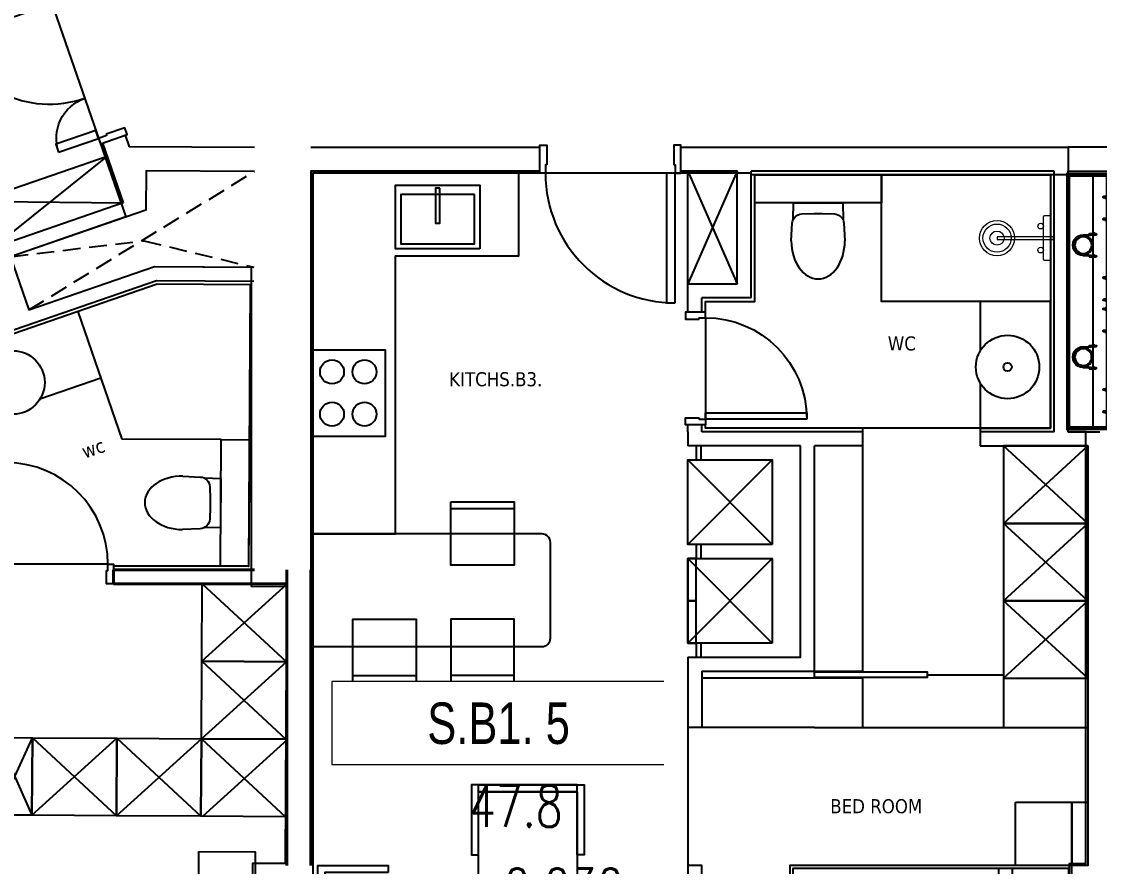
# Model space of a CAD drawing. Header units: millimetres. Extents: x -361699137 to 361252145, y -356478932 to 356523199.
# Drawn here: x 289015 to 296666, y 10564 to 16563 of the extents above; entities that cross this region are included whole.
import ezdxf
from ezdxf.enums import TextEntityAlignment as Align
from ezdxf.xclip import XClip

# ---------------------------------------------------------------- set-up
doc = ezdxf.new("R2010")
doc.units = ezdxf.units.MM
doc.header["$LTSCALE"] = 100
doc.header["$MEASUREMENT"] = 0
doc.header["$XCLIPFRAME"] = 0
doc.set_wipeout_variables(frame=1)
for name, pattern in [('220126_HDN_HBA typical plan$0$HIDDEN', [0.375, 0.25, -0.125]), ('ACAD_ISO03W100', [30, 12, -18]), ('HIDDEN', [0.375, 0.25, -0.125])]:
    doc.linetypes.add(name, pattern=pattern)
for name, color, linetype in [('1-CAPLANH', 4, 'Continuous'), ('1-Chu thich', 4, 'Continuous'), ('1VinaPVC-Text', 9, 'Continuous'), ('A-_FURN----_E-_N', 251, 'Continuous'), ('A-_SANIEQPT_E-_N', 251, 'Continuous'), ('A-ANNO-ROOM', 50, 'Continuous'), ('IDEA - dim', 251, 'Continuous'), ('KT-Khuat', 9, 'HIDDEN'), ('KT-Net manh', 139, 'Continuous'), ('KT-Tuong', 1, 'Continuous'), ('NDT Cap nuoc', 4, 'Continuous')]:
    doc.layers.add(name, color=color, linetype=linetype)
for name, color, linetype, lineweight in [('A-NoiThat', 39, 'Continuous', 13), ('KT-Chuviet', 255, 'Continuous', 15), ('KT-Net cat', 1, 'Continuous', 40), ('KT-Net thay', 7, 'Continuous', 15), ('KT-Net truc', 18, 'Continuous', 15)]:
    doc.layers.add(name, color=color, linetype=linetype, lineweight=lineweight)
doc.layers.add('dien tich thong thuy', color=3, linetype='Continuous', plot=False)
doc.styles.add('220126_HDN_HBA typical plan$0$211210_HDN_HBA_TYPICAL PLAN CORE OPT 1$0$HBA-Text', font='GOTHIC.TTF')
doc.styles.add('font unicode ccu', font='arial.ttf')
doc.styles.add('ROMANS', font='ROMANS.SHX')
doc.styles.add('Tahoma', font='tahoma.ttf')

# ---------------------------------------------------------------- blocks, each defined once
blk = doc.blocks.new('A$C1AAC5519')
at = {"layer": 'A-ANNO-ROOM', "insert": (772.955269176513, 1216.574747113511), "char_height": 600, "attachment_point": 2, "rotation": 50.44882673977027, "style": '220126_HDN_HBA typical plan$0$211210_HDN_HBA_TYPICAL PLAN CORE OPT 1$0$HBA-Text'}
blk.add_mtext_dynamic_manual_height_columns('S.B1.', width=722857412.8743668, gutter_width=9765.624999999996, heights=[0], dxfattribs=at)
blk = doc.blocks.new('A$C418F5BC8')
at = {"layer": 'A-ANNO-ROOM', "insert": (648.1133449638728, 1090.790118377889), "char_height": 600, "attachment_point": 2, "rotation": 50.44882673977027, "style": '220126_HDN_HBA typical plan$0$211210_HDN_HBA_TYPICAL PLAN CORE OPT 1$0$HBA-Text'}
blk.add_mtext_dynamic_manual_height_columns('SL-S', width=722857412.8743668, gutter_width=9765.624999999996, heights=[0], dxfattribs=at)
blk = doc.blocks.new('A$C2A6C5140')
at = {"layer": 'A-ANNO-ROOM', "insert": (731.4497625969816, 1190.0169191678, 0.0003277973379295924), "char_height": 600, "attachment_point": 2, "rotation": 50.44882673977027, "style": '220126_HDN_HBA typical plan$0$211210_HDN_HBA_TYPICAL PLAN CORE OPT 1$0$HBA-Text'}
blk.add_mtext_dynamic_manual_height_columns('2-BR', width=722857412.8743668, gutter_width=9765.624999999996, heights=[0], dxfattribs=at)
blk = doc.blocks.new('A$C5388591E')
at = {"layer": 'A-ANNO-ROOM', "insert": (894.3001998505497, 842.1987865094561, 0.0004622000541105721), "char_height": 600, "attachment_point": 2, "rotation": 1.4064704596368105, "style": '220126_HDN_HBA typical plan$0$211210_HDN_HBA_TYPICAL PLAN CORE OPT 1$0$HBA-Text'}
blk.add_mtext_dynamic_manual_height_columns('3-BR', width=722857412.8743668, gutter_width=9765.624999999996, heights=[0], dxfattribs=at)
blk = doc.blocks.new('A$C21AF0CCA')
at = {"layer": 'A-ANNO-ROOM', "insert": (1197.56892258345, 814.6835720778872), "char_height": 600, "attachment_point": 2, "rotation": 0.10542954816276216, "style": '220126_HDN_HBA typical plan$0$211210_HDN_HBA_TYPICAL PLAN CORE OPT 1$0$HBA-Text'}
blk.add_mtext_dynamic_manual_height_columns('S.B1P.', width=722857412.8743668, gutter_width=9765.624999999996, heights=[0], dxfattribs=at)
blk = doc.blocks.new('220126_HDN_HBA typical plan$0$210902_YS plan 330pm ver13$0$TOTO-WC-CW822J')
at = {"color": 0}
blk.add_lwpolyline([(-177.2072506700642, -119.1915361834399), (-175, 0), (175, 0), (177.2072506700642, -119.1915361836145)], dxfattribs=at)
blk.add_lwpolyline([(-190, -270), (-183.3947591906181, -144.5004246227618, -0.3908696114996718), (-115.4352058441145, -78.20653349565691), (-27.76706723973621, -75.77130742336158, -0.01388621073825284), (27.76706724101678, -75.77130742336158), (115.4352058439981, -78.20653349565691, -0.3908696114996718), (183.3947591905016, -144.5004246227618), (190, -270)], format="xyb", dxfattribs=at)
blk.add_ellipse((0, -270), major_axis=(0, -270), ratio=0.7037037037037037, start_param=4.71238898038469, end_param=7.853981633974483, dxfattribs=at)
blk = doc.blocks.new('dc')
for points in [[(-1100, -40), (-1110, -40), (-1110, -100), (-1150, -100), (-1150, 100), (-1100, 100)], [(-50, -40), (-40, -40), (-40, -100), (0, -100), (0, 100), (-50, 100)], [(-1109.999999999985, -400), (-1109.999999999985, -100), (-1049.999999999985, -100), (-1049.999999999985, -400)], [(-39.99999999998545, -869.9999999999709), (-39.99999999998545, -99.9999999999709), (-99.99999999998545, -99.9999999999709), (-99.99999999998545, -869.9999999999709)]]:
    blk.add_lwpolyline(points, close=True)
for centre, radius, start, end in [((-1110.000000000029, -99.9999999999709), 300.0000000000291, 270, 0), ((-40.0000000000291, -100.0000000000873), 769.9999999999345, 180, 270)]:
    blk.add_arc(centre, radius, start, end)
blk = doc.blocks.new('d800')
blk.add_line((760, 70), (40, 70))
for points in [[(40, 790), (40, 70), (85, 70), (85, 790)], [(50, 25), (40, 25), (40, 70), (0, 70), (0, -70), (50, -70)], [(750, 25), (760, 25), (760, 70), (800, 70), (800, -70), (750, -70)]]:
    blk.add_lwpolyline(points, close=True)
blk.add_arc((40, 70), 720, 0, 90)
blk = doc.blocks.new('*U206')
at = {"layer": 'A-_FURN----_E-_N', "linetype": 'Continuous'}
for points in [[(-899.9999999999709, 600), (-899.9999999999709, 1000), (-1349.999999999971, 1000), (-1349.999999999971, 600)], [(-900.0000000000291, -1000), (-900.0000000000291, 1000), (900.0000000000291, 1000), (900.0000000000291, -1000)], [(1350.000000000029, 600), (1350.000000000029, 1000), (900.0000000000291, 1000), (900.0000000000291, 600)], [(-880.0000000000291, -980), (-880.0000000000291, 980), (880.0000000000291, 980), (880.0000000000291, -980)]]:
    blk.add_lwpolyline(points, close=True, dxfattribs=at)
at = {"layer": 'A-_FURN----_E-_N', "linetype": '220126_HDN_HBA typical plan$0$HIDDEN', "ltscale": 500}
blk.add_lwpolyline([(-900.0000000000291, -1000), (-900.0000000000291, 1000), (900.0000000000291, 1000), (900.0000000000291, -1000)], close=True, dxfattribs=at)
at = {"layer": 'A-_FURN----_E-_N', "linetype": 'Continuous'}
for points in [[(-54.9999999999709, 580), (-54.9999999999709, 880), (-655.605454891891, 880), (-655.605454891891, 480), (-448.1151331290312, 480)], [(645.6054548844986, 580), (645.6054548844986, 880), (45.0000000000291, 880), (45.0000000000291, 580)], [(-880.0000000000291, 248.6659454330802), (-326.2632651105232, 580), (880.0000000000291, 580), (880.0000000000291, 480), (-326.2632651105232, 480), (-326.2632651105232, 580), (-326.2632651105232, 248.6659454330802), (-880.0000000000291, 248.6659454330802)]]:
    blk.add_lwpolyline(points, dxfattribs=at)
blk = doc.blocks.new('22')
at = {"layer": 'IDEA - dim'}
for p, q in [((-2401.789461821594, -393.7146390786784), (-1477.291790943549, -68.5929930316197)), ((-1115.799873565687, -975), (-2809.434445669162, -1570.606973637747)), ((-455.8490729165933, -975.176765321261, -7.594823728274136e-05), (-1115.799873565687, -975.0000000000036)), ((-1677.396497968599, -1172.498841471068), (-1360.010450466172, -2074.999999999947)), ((-1511.518109831697, -1644.181319785781), (-1944.125131994122, -1796.31789250853)), ((-655.8490729166369, -2075.176765321203, -7.594823728274136e-05), (-1360.010450466172, -2074.999999999947)), ((-455.8490729166078, -2973.340898147291, -2.134688137273977e-05), (-1414.066313996169, -2978.831487083884, -2.134688137273977e-05))]:
    blk.add_line(p, q, dxfattribs=at)
blk.add_lwpolyline([(-455.8490729165933, -975.176765321261), (-455.8490729166078, -2973.340898147291)], dxfattribs=at)
blk.add_lwpolyline([(-455.8490729166515, -2075.176765321212), (-455.8563089109157, -2973.913940042168), (-655.8563089109521, -2973.913940042168), (-655.8490729166369, -2075.176765321203)], close=True, dxfattribs=at)
at = {"layer": 'IDEA - dim', "elevation": -2.134688137273977e-05}
for points in [[(-783.7024083725773, -3100.000317796741), (-183.7024083725773, -3100.000317796741), (-183.7024083726064, -3650.000317796759), (-783.7024083726064, -3650.000317796752)], [(-783.7024083726064, -3650.000317796748), (-183.7024083726064, -3650.000317796756), (-183.7024083726064, -4200.000317796776), (-783.7024083726355, -4200.00031779677)], [(-2233.702408372614, -4200.000317796774), (-1983.702408372585, -4200.000317796774), (-1983.702408372585, -4750.000317796788), (-2233.702408372614, -4750.00031779679)], [(-1983.702408372585, -4200.000317796774), (-1383.702408372577, -4200.000317796772), (-1383.702408372577, -4750.000317796788), (-1983.702408372585, -4750.000317796788)], [(-1383.702408372577, -4200.000317796772), (-783.7024083726355, -4200.00031779677), (-783.7024083726064, -4750.000317796788), (-1383.702408372577, -4750.000317796788)], [(-783.7024083726355, -4200.00031779677), (-183.7024083726064, -4200.000317796776), (-183.7024083726355, -4750.000317796788), (-783.7024083726064, -4750.000317796788)]]:
    blk.add_lwpolyline(points, close=True, dxfattribs=at)
at = {"layer": 'IDEA - dim'}
blk.add_circle((-2135.594519502934, -1678.146518449499), 225, dxfattribs=at)
at = {"layer": 'KT-Khuat', "ltscale": 5}
for p, q in [((-2025.459705886184, -1162.399174370996), (-430.8490729166224, -170.1767653212555, -7.594823728274136e-05)), ((-2158.16241661158, -785.0531917951466), (-1212.729852943055, -666.1995871854997)), ((-1212.729852943055, -666.1995871854997), (-430.8490729165933, -850.1767653212555, -7.594823728274136e-05))]:
    blk.add_line(p, q, dxfattribs=at)
at = {"layer": 'KT-Net cat'}
for p, q in [((-413.7331890610949, -2998.099984359113, -2.134688137273977e-05), (-1413.923066239608, -3003.831076682087, -2.134688137273977e-05)), ((-413.7331890610949, -2998.099984359113, -2.134688137273977e-05), (-1413.923066239622, -3003.831076682114, -2.134688137273977e-05)), ((-1413.923066239615, -3003.831076682069, -2.134688137273977e-05), (-1413.350075213442, -3103.829435075037, -2.134688137273977e-05)), ((-183.9432580064167, -2996.783287060045, -2.134688137273977e-05), (-171.9104464566335, -5096.748813310127, -2.134688137273977e-05)), ((-13.94604873838398, -2995.809202315539, -2.134688137273977e-05), (-1.91323718860076, -5095.774728565621, -2.134688137273977e-05)), ((-183.7347671676253, -3096.78373404065, -2.134688137273977e-05), (-1413.350075213435, -3103.829435075035, -2.134688137273977e-05))]:
    blk.add_line(p, q, dxfattribs=at)
at = {"layer": 'KT-Net manh', "linetype": 'ACAD_ISO03W100', "ltscale": 4}
for p, q in [((-1477.291790943549, -68.59299303161606), (-2285.674589936796, -723.8923738325357)), ((-2401.789461821609, -393.714639078682), (-1361.17691905969, -398.7707277844183))]:
    blk.add_line(p, q, dxfattribs=at)
at = {"layer": 'KT-Net manh', "linetype": 'ACAD_ISO03W100', "ltscale": 4, "elevation": -2.134688137273977e-05}
for points in [[(-783.7024083725773, -3100.000317796741), (-183.7024083726064, -3650.000317796759)], [(-783.7024083726064, -3650.000317796748), (-183.7024083725773, -3100.000317796737)], [(-783.7024083726064, -3650.000317796748), (-183.7024083726064, -4200.000317796776)], [(-783.7024083726355, -4200.000317796766), (-183.7024083726064, -3650.000317796752)], [(-2233.702408372614, -4200.000317796774), (-1983.702408372585, -4750.000317796788)], [(-2233.702408372614, -4750.000317796786), (-1983.702408372585, -4200.00031779677)], [(-1983.702408372585, -4200.000317796774), (-1383.702408372577, -4750.000317796788)], [(-1983.702408372585, -4750.000317796785), (-1383.702408372577, -4200.000317796768)], [(-1383.702408372577, -4200.000317796772), (-783.7024083726064, -4750.000317796788)], [(-1383.702408372577, -4750.000317796785), (-783.7024083726355, -4200.000317796766)], [(-783.7024083726355, -4200.00031779677), (-183.7024083726355, -4750.000317796788)]]:
    blk.add_lwpolyline(points, dxfattribs=at)
at = {"layer": 'KT-Net manh', "linetype": 'ACAD_ISO03W100', "ltscale": 4}
blk.add_lwpolyline([(-769.9999999999709, -4750.000000000062), (-170, -4200.000000000036)], dxfattribs=at)
at = {"layer": 'KT-Tuong'}
for p, q in [((-1510.467468570918, 25.74350263131782), (-1350.095425997759, 82.14215457892533)), ((-1350.095425997759, 82.14215457891805), (-1321.208179065943, 7.275957614183426e-12)), ((-1510.467468624789, 25.7435026123967), (-1361.17691905969, -398.7707277844147)), ((-430.8490729166515, -0.176765321262792, -7.594823728274136e-05), (-1321.208179065943, 7.275957614183426e-12)), ((-1361.17691905969, -398.7707277844111), (-2285.674589936796, -723.892373832532)), ((-1137.138941641548, -849.9999999999964), (-430.8490729165933, -850.176765321261, -7.594823728274136e-05)), ((-1120.067687180912, -949.9999999999927), (-2841.312489000476, -1555.316769147081)), ((-430.8490729165933, -950.1767653212592, -7.594823728274136e-05), (-1120.067687180912, -949.9999999999964))]:
    blk.add_line(p, q, dxfattribs=at)
blk.add_lwpolyline([(-430.8490729166224, -170.1767653212555), (-1199.999999999971, -169.9999999999909), (-1199.999999999971, -448.0925353398143), (-2158.16241661158, -785.0531917951466), (-2025.459705886198, -1162.399174371003), (-1137.138941641548, -849.9999999999964)], dxfattribs=at)
at = {"layer": 'A-_FURN----_E-_N', "xscale": -0.9999999999999988, "rotation": 289.3754393591279}
blk.add_blockref('dc', (-1811.80173999921, 1138.812528728944), dxfattribs=at)
at = {"layer": 'A-_FURN----_E-_N', "linetype": 'Continuous', "extrusion": (0, 0, -1), "xscale": -1, "zscale": -1, "rotation": 359.6716985285339}
blk.add_blockref('d800', (2213.73803607533, -3038.414512409419, 2.134688137273977e-05), dxfattribs=at)
at = {"layer": 'A-_SANIEQPT_E-_N', "extrusion": (0, 0, -1), "xscale": -1.000000000000001, "zscale": -1.000000000000001, "rotation": 90}
blk.add_blockref('220126_HDN_HBA typical plan$0$210902_YS plan 330pm ver13$0$TOTO-WC-CW822J', (655.8490729166369, -2525.176765321261, 7.594823728274136e-05), dxfattribs=at)
at = {"layer": 'IDEA - dim', "xscale": -1, "rotation": 270}
blk.add_blockref('*U206', (-1397.96620138338, -6349.988346325161, -2.134688137273977e-05), dxfattribs=at)
at = {"layer": '1VinaPVC-Text', "style": 'Tahoma'}
blk.add_text('wc', height=99.99999999999999, rotation=19.3754394238956, dxfattribs=at).set_placement((-1623.270896634422, -2216.942873162752))
blk = doc.blocks.new('ong thoat xi')
at = {"layer": '1-Chu thich', "color": 40, "linetype": 'ByBlock'}
for p, q in [((-75.38012683280976, 61.71243314491585), (-75.38012683356645, 65.30088436778169)), ((-65.78777581622126, 66.90270846546628), (-73.82628140639281, 66.90270846383646)), ((-65.83680565783288, 67.38554804772139), (-65.83680565730901, 59.50194067240228)), ((-65.47424172598403, 68.65452180604916), (-61.84860241872957, 68.65452180698048)), ((-65.47424172679892, 66.11657429032493), (-61.90376675099832, 66.11657429125624)), ((-60.67026964394608, 70.09262039628811), (-61.48603848775383, 70.09262039628811)), ((-60.67026964394608, 70.09262039628811), (-61.48603848775383, 70.09262039628811)), ((-61.48603848775383, 70.09262039628811), (-61.48603848711354, 56.79486832523253)), ((-60.67026964394608, 70.09262039628811), (-60.67026964260732, 56.79486832569818)), ((-54.93791736802086, 70.09262039489111), (-54.12214852363104, 70.09262039407622)), ((-54.93791736802086, 70.09262039489111), (-54.93791736679849, 56.79486832371913)), ((-54.93791736802086, 70.09262039489111), (-54.12214852363104, 70.09262039407622)), ((-54.12214852363104, 70.09262039407622), (-54.12214852229226, 56.79486832313705)), ((-50.13394528458593, 68.65452180535067), (-53.75958459306275, 68.65452180523425)), ((-50.13394528452773, 66.11657428939361), (-53.70442025974624, 66.11657428939361)), ((-49.77138135395943, 67.38554804725571), (-49.7713813536684, 59.50194067088886)), ((-32.65563905594172, 66.87869586132001), (-49.77138135436689, 66.87869586690795)), ((-32.65563905570889, 60.00879284727853), (-32.65563905594172, 66.87869586132001)), ((-65.74530692066764, 60.15858772792853), (-73.82631818420485, 60.15858772746287)), ((-65.47424172534375, 60.77091442968231), (-61.90376675169683, 60.77091443061362)), ((-65.47424172563478, 58.23296691395808), (-61.84860241774003, 58.23296691500582)), ((-60.67026964260732, 56.79486832569818), (-61.48603848711354, 56.79486832523253)), ((-54.93791736679849, 56.79486832371913), (-54.12214852229226, 56.79486832313705)), ((-50.13394528423669, 58.232966913376), (-53.75958459178218, 58.23296691302676)), ((-50.13394528400386, 60.77091442898382), (-53.70442025887314, 60.77091442805249)), ((-29.11534677405143, 60.00879285379778), (-49.77138135419228, 60.00879285181873)), ((1.717475750250741, 60.0087928546127), (-41.21941808814881, 60.00879285309929)), ((-41.2194180888473, 57.94782194821164), (-41.21941808908014, 60.00879285333212)), ((-41.2194180888473, 57.94782194821164), (-41.21941808908014, 60.00879285333212)), ((-41.2194180888473, 57.94782194902655), (-41.21941808908014, 60.00879285333212)), ((1.717475749552249, 57.94782195100561), (-41.2194180888473, 57.94782194821164)), ((-75.38012683350826, -61.91815018712077), (-75.38012683286797, -65.50660140905529)), ((-65.74530691356631, -60.36430476850364), (-73.82631818496156, -60.36430476931854)), ((-65.8368056496256, -67.59126508864574), (-65.8368056496256, -59.70765771332662)), ((-65.47424171830062, -58.43868395511527), (-61.84860241104615, -58.43868395488243)), ((-65.47424171917375, -60.976631470141), (-61.90376674348954, -60.97663146990817)), ((-60.67026963614626, -57.00058536557481), (-61.4860384806525, -57.00058536487631)), ((-61.48603847948834, -70.29833743674679), (-61.4860384806525, -57.00058536487631)), ((-60.6702696349239, -70.29833743651398), (-60.67026963614626, -57.00058536557481)), ((-54.9379173591733, -70.29833743837662), (-54.93791736033746, -57.00058536720462)), ((-54.93791736033746, -57.00058536720462), (-54.12214851600584, -57.00058536685538)), ((-54.12214851466706, -70.29833743802736), (-54.12214851600584, -57.00058536685538)), ((-50.1339452767861, -58.43868395651225), (-53.75958458462264, -58.43868395674508)), ((-50.13394527626225, -60.97663147223648), (-53.70442025212105, -60.97663147223648)), ((-49.77138134575215, -67.59126509027557), (-49.77138134627604, -59.70765771460719)), ((-30.91456355975243, -60.21450989425648), (-49.77138134581037, -60.21450989565346)), ((1.717475756304338, -58.15353898785543), (-41.21941808151314, -58.15353899006732)), ((-41.21941808151314, -58.15353899006732), (-41.21941808069823, -60.2145098951878)), ((-41.21941808151314, -58.15353899088222), (-41.21941808069823, -60.2145098951878)), ((1.717475756944622, -60.21450989204459), (-41.21941808069823, -60.2145098951878)), ((-34.45485584222479, -60.21450990100857), (-34.45485584205016, -67.08441291505005)), ((-65.78777580836322, -67.10842550569214), (-73.82628140581073, -67.10842550569214)), ((-65.47424171771853, -66.32229133090004), (-61.90376674267463, -66.3222913305508)), ((-65.47424171795136, -68.86023884720636), (-61.84860241011484, -68.8602388468571)), ((-60.6702696349239, -70.29833743651398), (-61.48603847948834, -70.29833743674679)), ((-60.6702696349239, -70.29833743651398), (-61.48603847948834, -70.29833743674679)), ((-54.9379173591733, -70.29833743837662), (-54.12214851466706, -70.29833743802736)), ((-54.9379173591733, -70.29833743837662), (-54.12214851466706, -70.29833743802736)), ((-50.13394527568016, -68.86023884848692), (-53.7595845842734, -68.86023884871975)), ((-50.13394527632044, -66.32229133218061), (-53.70442025124794, -66.32229133334475)), ((-34.45485584205016, -67.08441291505005), (-49.77138134563574, -67.08441290992776))]:
    blk.add_line(p, q, dxfattribs=at)
for centre, major_axis, ratio, start_param, end_param in [((-73.7847118762438, 65.30782007810194), (1.128139395118837, 1.128139395118833), 0.999999999981247, 0.8114564950257566, 2.36054173982049), ((-63.43481961626094, 67.38554804818703), (1.698460618368481, -1.698460618368488), 0.9999999999880228, 3.370391498457508, 4.483590135757281), ((-55.80344074894674, 63.44374436128418), (7.094660364457459, -7.094660364457486), 0.9999999999999998, 3.657340742990352, 4.196640890984128), ((-63.88802452944218, 67.38554804772139), (1.698460618352194, -1.698460618352201), 0.9999999999880228, 0.2287988448677159, 1.341997482167488), ((-63.88802452938398, 67.38554804900195), (1.698460618368481, -1.698460618368488), 0.9999999999880228, 0.2287988448677159, 1.341997482167488), ((-71.51940339541761, 63.44374436023645), (7.094660364541318, -7.094660364541345), 0.9999999999939811, 0.5157480894039148, 1.055048237384961), ((-71.51940339541761, 63.44374436023645), (7.094660364541318, -7.094660364541345), 0.9999999999939811, 0.5157480894039148, 1.055048237384961), ((-51.72016248240834, 67.38554804679006), (1.698460618302127, 1.698460618302121), 0.9999999999834358, 1.799595171691055, 2.912793808962478), ((-51.72016248182626, 67.38554804748854), (1.698460618368481, -1.698460618368488), 0.9999999999880228, 3.370391498457508, 4.483590135757281), ((-44.08878361462848, 63.4437443598872), (7.094660364416927, 7.094660364416901), 0.9999999999939808, 2.08654441620483, 2.625844564185877), ((-44.08878361462848, 63.4437443598872), (7.094660364416927, 7.094660364416901), 0.9999999999939808, 2.08654441620483, 2.625844564185877), ((-52.17336739588063, 67.38554804620799), (1.698460618368481, -1.698460618368488), 0.9999999999880228, 0.2287988448677159, 1.341997482167488), ((-59.80474626185605, 63.44374435942154), (7.094660364541345, 7.094660364541318), 0.9999999999939808, -1.055048237384963, -0.5157480894039148), ((-73.82628141500754, 61.71243314514867), (1.098734631828849, 1.098734631828845), 0.9999999999706548, 2.356194490402434, 3.926990816608578), ((-63.43481961567886, 59.50194067310075), (1.698460618368481, -1.698460618368488), 0.9999999999880228, 3.370391498457508, 4.483590135757281), ((-63.88802452897654, 59.50194067275152), (1.698460618368481, -1.698460618368488), 0.9999999999880228, 0.2287988448677159, 1.341997482167488), ((-63.88802452897654, 59.50194067275152), (1.698460618368481, -1.698460618368488), 0.9999999999880228, 0.2287988448677159, 1.341997482167488), ((-51.72016248124418, 59.50194067077246), (1.698460618302127, 1.698460618302121), 0.9999999999834358, 1.799595171691055, 2.912793808962478), ((-51.72016248124418, 59.50194067077246), (1.698460618302127, 1.698460618302121), 0.9999999999834358, 1.799595171691055, 2.912793808962478), ((-52.17336739529855, 59.50194067123812), (1.698460618317141, 1.698460618317135), 0.9999999999834357, -1.341997481892333, -0.2287988446337132), ((-6.984919e-10, -0.1028585183667019), (34.07629290540685, -34.07629290540699), 0.9999999999996163, 0.7853981633976402, 7.068583470577226), ((0.3434951510280371, -0.1028585180174559), (42.50535631470555, -42.50535631470572), 0.9999999999987998, 5.497787143388879, 8.639379796978673), ((0.3434951510280371, -0.1028585180174559), (41.04802981248233, -41.0480298124825), 0.9999999999998442, 5.497787143388998, 8.639379796978794), ((-73.82628141593888, -61.91815018700434), (1.09873463182571, 1.098734631825706), 0.9999999999763682, 0.7853981630159299, 2.35619449040529), ((-63.43481960770441, -59.70765771297738), (1.698460618352194, -1.698460618352201), 0.9999999999880228, 3.370391498457508, 4.483590135757281), ((-55.80344074190361, -63.64946139999665), (7.094660364401588, 7.094660364401562), 0.9999999999939808, 2.086544416204056, 2.625844564186651), ((-63.88802452175879, -59.70765771332662), (1.698460618352193, -1.698460618352199), 0.9999999999880232, 0.2287988448677158, 1.341997482167488), ((-63.88802452175879, -59.70765771332662), (1.698460618352193, -1.698460618352199), 0.9999999999880232, 0.2287988448677158, 1.341997482167488), ((-71.51940338715212, -63.64946140092798), (7.094660364401557, -7.094660364401586), 0.9999999999939808, 0.5157480894031421, 1.055048237385733), ((-71.51940338715212, -63.64946140092798), (7.094660364401557, -7.094660364401586), 0.9999999999939808, 0.5157480894031421, 1.055048237385733), ((-51.72016247350256, -59.70765771460719), (1.698460618368481, -1.698460618368488), 0.9999999999880228, 3.370391498457508, 4.483590135757281), ((-51.72016247350256, -59.70765771460719), (1.698460618368481, -1.698460618368488), 0.9999999999880228, 3.370391498457508, 4.483590135757281), ((-44.08878360758536, -63.64946140220854), (7.094660364416927, 7.094660364416901), 0.9999999999939808, 2.08654441620483, 2.625844564185877), ((-44.08878360758536, -63.64946140220854), (7.094660364416927, 7.094660364416901), 0.9999999999939808, 2.08654441620483, 2.625844564185877), ((-52.17336738767335, -59.70765771437436), (1.698460618352194, -1.698460618352201), 0.9999999999880228, 0.2287988448677159, 1.341997482167488), ((-59.80474625423084, -63.64946140313986), (7.094660364597215, -7.094660364597241), 1, 0.5157480894013327, 1.055048237393564), ((-73.78471187618561, -65.51353711914271), (1.128139395128906, 1.1281393951289), 0.9999999999608769, 2.351847240170423, 3.900932485497246), ((-63.43481960805366, -67.59126508876216), (1.698460618302127, 1.698460618302121), 0.9999999999834358, 1.799595171691055, 2.912793808962478), ((-63.8880245211767, -67.59126508911139), (1.698460618368481, -1.698460618368488), 0.9999999999880228, 0.2287988448677159, 1.341997482167488), ((-63.8880245211767, -67.59126508911139), (1.698460618368481, -1.698460618368488), 0.9999999999880228, 0.2287988448677159, 1.341997482167488), ((-51.72016247297871, -67.59126509097405), (1.698460618333429, 1.698460618333422), 0.9999999999834358, 1.799595171697458, 2.912793808956078), ((-51.72016247297871, -67.59126509097405), (1.698460618333429, 1.698460618333422), 0.9999999999834358, 1.799595171697458, 2.912793808956078), ((-52.17336738767335, -67.59126509027557), (1.69846061833718, -1.698460618337187), 0.9999999999880228, 0.2287988448613146, 1.341997482173889)]:
    blk.add_ellipse(centre, major_axis=major_axis, ratio=ratio, start_param=start_param, end_param=end_param, dxfattribs=at)
at = {"layer": '1-Chu thich', "color": 40, "lineweight": -3}
blk.add_ellipse((0, 0), major_axis=(38.86204005918639, -38.86204005918654), ratio=0.9999999999984992, start_param=0.7853981633981985, end_param=7.068583470577785, dxfattribs=at)
blk = doc.blocks.new('1800x450')
at = {"layer": '1-CAPLANH', "const_width": 30}
blk.add_lwpolyline([(0, -450.0000000000146), (1800.000000000029, -450.0000000000146), (1800.000000000029, 0), (0, 0)], close=True, dxfattribs=at)
at = {"layer": '1-CAPLANH'}
blk.add_lwpolyline([(2.91038304567337e-11, -275), (1800, -275.0000000000146), (1800, -174.9999999999854), (2.91038304567337e-11, -174.9999999999854)], close=True, dxfattribs=at)
at = {"layer": 'NDT Cap nuoc', "extrusion": (0.006362557600417589, -0.0130975367762719, -0.9998939805755287), "xscale": 1.231671554252203, "yscale": 1.231671554252203, "zscale": -1.231671554252201, "rotation": 90.26587940456272}
for p in [(-505.6444920994035, -107.2005332556036, 5.92663018384016), (-1300.185242348733, -107.2835156875853, 10.98399378232099)]:
    blk.add_blockref('ong thoat xi', p, dxfattribs=at)
at = {"layer": 'NDT Cap nuoc', "extrusion": (0.006362557600417586, -0.0130975367762719, -0.9998939805755287), "xscale": 1.231671554252202, "yscale": 1.231671554252202, "zscale": -1.231671554252201, "rotation": 270.3472450279417}
for p in [(-194.6873081078326, -340.7101154711203, 6.68693570214344), (-767.2964766296254, -340.4054698147427, 8.881611896959637), (-989.2280583572926, -340.7930979031457, 11.74429930062533), (-1561.837226879086, -340.4884522467098, 13.93897549544247)]:
    blk.add_blockref('ong thoat xi', p, dxfattribs=at)
blk = doc.blocks.new('*U204')
at = {"ltscale": 5}
blk.add_lwpolyline([(305, -530), (305, -1.13686837721616e-13), (-305, 0), (-305, -530)], close=True, dxfattribs=at)
for centre in [(-150, -150), (150, -150.0000000000001), (-150, -380), (150, -380)]:
    blk.add_circle(centre, 85, dxfattribs=at)
blk = doc.blocks.new('A$C2A980E36')
at = {"ltscale": 0.5}
blk.add_lwpolyline([(-10, 0), (10, 0), (10, 400), (-10, 400)], close=True, dxfattribs=at)
blk.add_lwpolyline([(160, 60), (160, 30, -0.4142135623730916), (150, 20), (-150, 20, -0.4142135623730987), (-160, 30), (-160, 60.00000000000728, -0.414213562373095), (-150, 70.00000000000728), (150, 70, -0.4142135623730915)], format="xyb", close=True, dxfattribs=at)
for centre, radius in [((0, 400), 125), ((0, 400), 100), ((0, 400), 50), ((-85, 90.00000000000728), 20), ((85, 90), 20)]:
    blk.add_circle(centre, radius, dxfattribs=at)
blk = doc.blocks.new('*U205')
at = {"ltscale": 5}
for points in [[(-300, -450), (300, -450), (300, 0), (-300, 0)], [(-261, -65), (261, -65), (261, -415), (-261, -415)], [(-15, -20), (15, -20), (15, -270), (-15, -270)]]:
    blk.add_lwpolyline(points, close=True, dxfattribs=at)
blk = doc.blocks.new('1pn')
at = {"layer": 'A-_FURN----_E-_N'}
for p, q in [((5150.000000001863, 6105), (4315, 6105)), ((3975.000000281259, 4380.000000000058), (4315, 4380.000000000058)), ((4315, 4330.000000000058), (3175.000002559274, 4330.000000000058))]:
    blk.add_line(p, q, dxfattribs=at)
blk.add_lwpolyline([(5800, 3449.999999999942), (5915, 3449.999999999942), (5915, 3000), (5800, 3000)], close=True, dxfattribs=at)
at = {"layer": 'IDEA - dim'}
for p, q in [((2024.999999996275, 7930), (2024.999999996275, 8100)), ((3524.999999353662, 7029.999996854924), (3525.000003045425, 7030.000003049732)), ((3199.999999634922, 6929.999998246261), (3075.000003075227, 6929.999998246203)), ((3074.999999353662, 6879.999997236126), (3075.000003045425, 6880.000002287212)), ((3199.999999634922, 6129.999998246261), (3074.999999955297, 6129.999998246261)), ((4315, 6104.999999256397), (4315, 5979.999999256397)), ((4315, 5980), (4315, 4380)), ((5315, 5980), (5315, 3979.999994852988)), ((4315.000000001863, 4330.000000000058), (4315, 3979.999994853104)), ((3975.000000281259, 3979.999994853046), (4314.999999998137, 3979.999994852988))]:
    blk.add_line(p, q, dxfattribs=at)
for points in [[(2075.000000007451, 7975.000000000058), (2065.000000007451, 7975.000000000058), (2065.000000007451, 7915.000000000058), (2025.000000007451, 7915.000000000058), (2025.000000007451, 8115.000000000058), (2075.000000007451, 8115.000000000058)], [(2975.000000007451, 7975.000000000058), (2985.000000007451, 7975.000000000058), (2985.000000007451, 7915.000000000058), (3025.000000007451, 7915.000000000058), (3025.000000007451, 8115.000000000058), (2975.000000007451, 8115.000000000058)], [(2985.000000007451, 6994.999999999651), (2985.000000007451, 7914.999999999651), (2925.000000007451, 7914.999999999651), (2925.000000007451, 6994.999999999651)], [(3550.000001376495, 7905), (4450.000001834705, 7905), (4450.000001834705, 7705), (3550.000001376495, 7705)], [(4450.000001834705, 7905), (5649.999999998137, 7905), (5649.999999998137, 7005), (4450.000001834705, 7005)], [(3134.999999891967, 5979.999987038027), (3135.000002559274, 5879.999992185039), (3171.000002559274, 5879.999992185039), (3171.000002559274, 5979.999987038027)], [(5915, 5430), (5915, 5980), (5315, 5980.000000000058), (5315, 5430.000000000058), (5915, 5430)], [(3675.000002559274, 5279.999992185039), (3075.000002559274, 5279.999992185039), (3075.000002559274, 5879.999992185039), (3675.000002559274, 5879.999992185039)], [(1393.370892625302, 5581.983968055807), (1843.370892625302, 5581.983968055807), (1843.370892625302, 5131.983968055807), (1393.370892625302, 5131.983968055807)], [(1393.370892625302, 5581.983968055807), (1843.370892625302, 5581.983968055807), (1843.370892625302, 5531.983968055807), (1393.370892625302, 5531.983968055807)], [(5915, 4880), (5915, 5430), (5315, 5430.000000000058), (5315, 4880.000000000058), (5915, 4880)], [(3134.999997224659, 5279.999989706033), (3134.999999891967, 5179.999994853046), (3170.999999891967, 5179.999994853046), (3170.999999891967, 5279.999989706033)], [(3674.999999891967, 4579.999994853046), (3074.999999891967, 4579.999994853046), (3074.999999891967, 5179.999994853046), (3674.999999891967, 5179.999994853046)], [(3134.999999891967, 5179.999994853046), (3074.999999891967, 5179.999994853046), (3074.999999891967, 4879.999994853046), (3134.999999891967, 4879.999994853046)], [(3134.999999891967, 4879.999994853046), (3074.999999891967, 4879.999994853046), (3074.999999891967, 4579.999994853046), (3134.999999891967, 4579.999994853046)], [(5915, 4330), (5915, 4880), (5315, 4880.000000000058), (5315, 4330.000000000058), (5915, 4330)], [(1146.629162261263, 4298.634093876113), (696.6291622612625, 4298.634093876113), (696.6291622612625, 4748.634093876113), (1146.629162261263, 4748.634093876113)], [(1393.370892625302, 4298.634093876113), (1843.370892625302, 4298.634093876113), (1843.370892625302, 4748.634093876113), (1393.370892625302, 4748.634093876113)], [(3134.999999891967, 4579.999994853046), (3135.000002559274, 4480.000000000058), (3171.000002559274, 4480.000000000058), (3171.000002559274, 4579.999994853046)], [(3975.000000281259, 4334.793337935174), (3975.000000281259, 4374.793337935174), (4775.000000281259, 4374.793337935174), (4775.000000281259, 4334.793337935174)], [(1146.629162261263, 4298.634093876113), (696.6291622612625, 4298.634093876113), (696.6291622612625, 4348.634093876113), (1146.629162261263, 4348.634093876113)], [(1393.370892625302, 4298.634093876113), (1843.370892625302, 4298.634093876113), (1843.370892625302, 4348.634093876113), (1393.370892625302, 4348.634093876113)], [(1590.677188739181, 3075.738865847932), (1590.677188739181, 3523.743899913039), (2290.677188739181, 3523.743899913039), (2290.677188739181, 3573.743899913039), (1540.677188739181, 3573.743899913039), (1540.677188739181, 3075.738865847932)], [(2290.677188739181, 3075.738865847932), (2290.677188739181, 3523.743899913039), (1590.677188739181, 3523.743899913039), (1590.677188739181, 3573.743899913039), (2340.677188739181, 3573.743899913039), (2340.677188739181, 3075.738865847932)], [(2290.677188739181, 3523.743899913039), (2290.677188739181, 2923.743899913039), (1590.677188739181, 2923.743899913039), (1590.677188739181, 3523.743899913039)], [(948.005034064874, 2950), (500, 2950), (500, 2150), (450, 2150), (450, 3000), (948.005034064874, 3000)], [(3175, 1200), (3175, 3000), (3074.999999996275, 3000), (3074.999999996275, 1200)]]:
    blk.add_lwpolyline(points, close=True, dxfattribs=at)
for points in [[(1000, 7930), (400, 7930), (400, 5354.999999999942), (1000, 5354.999999999942), (1000, 7330), (1874.999999998137, 7329.999999999942), (1874.999999998137, 7929.999999999942)], [(3199.999999314547, 6929.999998246261), (3199.999999294057, 7004.999997236126), (3550.000004667789, 7004.999997236126), (3550.000003671274, 7905), (5649.999999998137, 7905), (5649.999999998137, 6105), (5150.000000001863, 6105)], [(5150.000000001863, 6427.750278390304), (5150.000000001863, 6105), (5649.999997992069, 6105), (5649.999997992069, 7004.9999995408), (5150.000000001863, 7004.9999995408), (5150.000000001863, 6652.249721609696)], [(4315, 6104.999999256397), (3199.999999975786, 6104.999999256397), (3199.999999955297, 6129.999998246261)], [(3975.000000281259, 3979.999994853046), (3075.000002559274, 3979.999994853046)], [(5315, 3979.999994852988), (5915, 3979.999994852988)]]:
    blk.add_lwpolyline(points, dxfattribs=at)
blk.add_lwpolyline([(400, 4554.999999999942), (2039.999999996275, 4555, 0.414213562373095), (2099.999999996275, 4615), (2099.999999996275, 5295, 0.414213562373095), (2039.999999996275, 5355), (400, 5354.999999999942)], format="xyb", close=True, dxfattribs=at)
for radius in [225, 30]:
    blk.add_circle((5344.999999998137, 6540), radius, dxfattribs=at)
blk.add_arc((2985.000000007451, 7914.999999999651), 920, 180, 270, dxfattribs=at)
at = {"layer": 'KT-Net manh', "linetype": 'ACAD_ISO03W100', "ltscale": 4}
for p, q in [((3425.000003688037, 7930), (3075.000003168359, 7129.999997236184)), ((3075.000003688037, 7930), (3425.000003376976, 7129.999997236126)), ((5915, 5430), (5315, 5980.000000000058)), ((5315, 5430.000000000058), (5915, 5980)), ((3675.000002559274, 5879.999992185039), (3075.000002559274, 5279.999992185039)), ((3075.000002559274, 5879.999992185039), (3675.000002559274, 5279.999992185039)), ((5915, 4880), (5315, 5430.000000000058)), ((5315, 4880.000000000058), (5915, 5430)), ((3674.999999891967, 5179.999994853046), (3074.999999891967, 4579.999994853046)), ((3074.999999891967, 5179.999994853046), (3674.999999891967, 4579.999994853046)), ((5915, 4330), (5315, 4880.000000000058)), ((5315, 4330.000000000058), (5915, 4880)), ((4775.000000281259, 4354.793337935174), (5315, 4354.793337935174)), ((3074.999999996275, 3979.999994853046), (3074.999999996275, 3000)), ((4315, 3979.999994853104), (5315, 3979.999994852988))]:
    blk.add_line(p, q, dxfattribs=at)
at = {"layer": 'KT-Tuong'}
for p, q in [((400, 8100), (2024.999999996275, 8100.000000000058)), ((3025.000000007451, 8100), (5775, 8100)), ((2024.999999994412, 7930), (400, 7930)), ((3075.000003075227, 6929.999998246203), (3075.000003688037, 7930)), ((5674.999999998137, 7930), (3525.000003688037, 7930)), ((3525.000003045425, 7029.999997236126), (3525.000003688037, 7930)), ((5674.999999998137, 6080), (5674.999999998137, 7930)), ((5774.999999998137, 6080), (5774.999999998137, 7930)), ((3525.000003045425, 7029.999997236126), (3174.999999273568, 7029.999997236126)), ((3174.999999312684, 6929.99999824632), (3174.999999273568, 7029.999997236126)), ((3074.999999996275, 6079.999989802425), (3074.999999957159, 6129.999998246261)), ((3174.999999996275, 6079.999996441649), (3174.999999955297, 6129.999998246261)), ((3074.999999996275, 6079.999997236126), (3074.999999996275, 6079.999997236126)), ((3074.999999996275, 6079.999997236126), (3074.999999996275, 5979.999997236126)), ((4315, 6079.999999256397), (3174.999999996275, 6079.999996441649)), ((5150.000000001863, 6105), (5150.000000001863, 5980)), ((5674.999999998137, 6080), (5150.000000001863, 6080)), ((5774.999999998137, 6080), (6000, 6080)), ((3875.000000281259, 5979.999999261054), (3074.999999996275, 5979.999997236126)), ((5150.000000001863, 5980), (5915, 5980)), ((5915, 5980), (5915, 3000))]:
    blk.add_line(p, q, dxfattribs=at)
blk.add_lwpolyline([(6225, 8100), (5775, 8100), (5775, 7930), (6225, 7930)], close=True, dxfattribs=at)
for points in [[(3075.000003168359, 7129.999997236184), (3425.000003376976, 7129.999997236126), (3425.000003688037, 7930), (3025.000000007451, 7930)], [(3075.000002559274, 4480.000000000058), (3875.000002559274, 4480.000000000058), (3875.000000281259, 5979.999999514199)], [(3175.000002559274, 4380.000000000058), (3975.000000281259, 4380.000000000058), (3975.000000281259, 5979.999999514199)], [(4314.999999998137, 5979.999999696098), (3975.000000281259, 5979.999999514199)], [(3075.000002559274, 4480.000000000058), (3075.000002559274, 4380.000000000058)], [(3075.000002559274, 4380.000000000058), (3075.000002559274, 3979.999994853046)], [(3175.000002559274, 4380.000000000058), (3175.000002559274, 3979.999994853046)]]:
    blk.add_lwpolyline(points, dxfattribs=at)
at = {"layer": '1-CAPLANH', "rotation": 90}
blk.add_blockref('1800x450', (5775, 6105), dxfattribs=at)
at = {"layer": 'A-NoiThat', "rotation": 90}
blk.add_blockref('A$C2A980E36', (5670.000000301749, 7455.000001485867), dxfattribs=at)
at = {"layer": 'IDEA - dim', "xscale": -1}
blk.add_blockref('*U205', (1300, 7829.999999999942), dxfattribs=at)
at = {"layer": 'IDEA - dim'}
blk.add_blockref('220126_HDN_HBA typical plan$0$210902_YS plan 330pm ver13$0$TOTO-WC-CW822J', (4000.0000016056, 7705), dxfattribs=at)
at = {"layer": 'IDEA - dim', "xscale": -1, "rotation": 270}
for name, p in [('d800', (3129.999999634922, 6129.999998246261)), ('*U206', (4800, 2099.999999999942))]:
    blk.add_blockref(name, p, dxfattribs=at)
at = {"layer": 'IDEA - dim', "extrusion": (0, 0, -1), "xscale": -1.000000000000001, "zscale": -1.000000000000001, "rotation": 90}
blk.add_blockref('*U204', (-930, 6354.999999999942), dxfattribs=at)
at = {"layer": '1VinaPVC-Text', "style": 'Tahoma'}
for s, p in [('WC', (4494.873778970912, 6657.248392659763)), ('KITCHS.B3.', (1381.60463318415, 6403.25719513424)), ('BED ROOM', (4086.102424362674, 3371.746283935907))]:
    blk.add_text(s, height=100, dxfattribs=at).set_placement(p)
blk = doc.blocks.new('TAG CAO DO SAN')
blk.add_wipeout([(1526701.778855525, -266095.22987594287), (1527644.6359120198, -266095.22987594287), (1527644.6359120198, -266330.944140067), (1526701.778855525, -266330.944140067)]).dxf.layer = 'KT-Net thay'
at = {"layer": 'KT-Net thay', "flags": 128}
blk.add_lwpolyline([(1526701.778855525, -266095.2298759429), (1526701.778855525, -266330.9441400666), (1527644.63591202, -266330.9441400666), (1527644.63591202, -266095.2298759429)], close=True, dxfattribs=at)
blk.add_lwpolyline([(1526701.778855525, -266330.9441400666), (1527644.63591202, -266330.9441400666)], dxfattribs=at)
at = {"layer": 'KT-Chuviet', "color": 31, "style": 'font unicode ccu', "width": 0.75}
blk.add_attdef('TÊNPHÒNG', text='', height=117.85713, dxfattribs=at).set_placement((1527175.308820772, -266213.4467624734), align=Align.MIDDLE_CENTER)

msp = doc.modelspace()

# ---------------------------------------------------------------- linework, layer by layer
at = {"layer": 'dien tich thong thuy', "elevation": -1.275851253765164e-05}
for points in [[(281858.0123321536, 9857.506026496107), (279806.8814075452, 15798.54234574438), (282453.5823458086, 16712.31089042686), (282378.5227809571, 16929.71848396535), (285564.0168655922, 18029.50435592211), (285639.0767385104, 17812.09587007809), (288503.1232411776, 18801.1042909683), (289204.8289212583, 16768.63656244118), (289570.33636748, 15709.95610698794), (289754.7218183663, 15175.88963271716), (288937.0802030173, 14893.60039500477), (289067.6185766679, 14515.50023234326), (289957.7147774111, 14822.80428008452), (290643.800234368, 14818.70129286279), (290643.800234368, 12553.83582443801), (290896.8598419296, 12552.38579179192), (290885.5901193712, 10585.59450904296), (290655.586343613, 10585.59450904297), (290639.531945677, 7783.78197580867), (284754.6285542522, 7817.502497699399)], [(281858.0123321536, 9857.506026496034), (279806.8814075452, 15798.54234574431), (282453.5823458086, 16712.31089042679), (282378.5227809571, 16929.71848396527), (285564.0168655922, 18029.50435592204), (285639.0767385104, 17812.09587007801), (288503.1232411776, 18801.10429096823), (289204.8289212583, 16768.63656244111), (289570.33636748, 15709.95610698787), (289754.7218183663, 15175.88963271709), (288937.0802030173, 14893.6003950047), (289067.6185766679, 14515.50023234319), (289957.7147774111, 14822.80428008445), (290643.800234368, 14818.70129286272), (290643.800234368, 12553.83582443793), (290896.8598419296, 12552.38579179185), (290885.5901193712, 10585.59450904289), (290655.586343613, 10585.59450904289), (290639.531945677, 7783.781975808597), (284754.6285542522, 7817.502497699326)]]:
    msp.add_lwpolyline(points, dxfattribs=at)
at = {"layer": 'dien tich thong thuy', "elevation": -1.275851208290994e-05}
msp.add_lwpolyline([(294193.8624661821, 15475.41426800568), (294193.8624661821, 15485.41426800568), (293678.8624625125, 15485.41426808778), (292708.8624624992, 15485.41426808778), (291083.800234368, 15485.41426808778), (291083.800234368, 7785.414268087829), (293728.8624625066, 7785.414268087785), (293858.8624625066, 7785.414268087785), (296453.8624625049, 7785.414268087963), (296453.8624625048, 10585.0904788951), (296568.8624625048, 10585.37694896604), (296568.8624625048, 13650.41426808778), (296443.8624625029, 13650.41426808778), (296443.8624625029, 15475.41426808778)], close=True, dxfattribs=at)

# ---------------------------------------------------------------- block references
at = {"layer": 'A-_FURN----_E-_N'}
msp.add_blockref('1pn', (290668.8613807312, 7570.414579226126, -1.275884717733916e-05), dxfattribs=at)
at = {"layer": 'A-ANNO-ROOM'}
for p in [(-259643.7130096142, 30107.50136767479, 5.460850030168077e-05), (-265285.2820729736, 28918.92663560377, 5.460850030168077e-05), (-245554.3968650475, 25356.81105555443, 5.460850030168077e-05), (-227992.1817903481, 24030.19494673412, 5.460832008522107e-05), (-256709.4713859697, 21832.8932062781, 5.460850030168077e-05), (-262170.0583902029, 20336.74231012515, 5.460850030168077e-05), (-227339.9751671815, 20267.82827189344, 5.460850030168077e-05), (-224467.8250259957, 15310.13736246047, 5.460832008522128e-05)]:
    msp.add_blockref('A$C21AF0CCA', p, dxfattribs=at)
at = {"layer": 'dien tich thong thuy'}
for name, p, rotation in [('A$C2A6C5140', (-231902.1761341663, 41866.69510118499, 3.214423980650787e-05), 310.9576437198666), ('A$C2A6C5140', (-223136.0769012624, 38294.90614465419, 1.895367564819208e-05), 310.9576437198666), ('A$C2A6C5140', (-179022.2876665308, 13510.42375649511, 0.000178988243818107), 310.9576437198666), ('A$C2A6C5140', (-199561.0792445699, 2742.960286576832, 0.0001030398263186841), 310.9576437198666), ('A$C2A6C5140', (-176749.4277460563, 2773.706094754736, 0.000178988243818107), 310.9576437198666), ('A$C2A6C5140', (-192735.1419570138, 2545.06827839894, 0.000178988243818107), 310.9576437198666), ('A$C418F5BC8', (-243956.3571569886, 39603.8582028097, -1.001597833679712e-05), 309.6632197063607), ('A$C418F5BC8', (-248126.4019441397, 37597.12528390926, -1.001597833679712e-05), 309.6632197063607), ('A$C418F5BC8', (-251890.361273925, 36548.61448139837, -1.001597833679712e-05), 309.6632197063607), ('A$C418F5BC8', (-255839.4329553979, 34945.01120257354, -1.001597833679712e-05), 309.6632197063607), ('A$C1AAC5519', (-240877.0889148213, 28052.61175672372, 0.0003723829774320968), 309.6566028083925), ('A$C1AAC5519', (-219521.6105350079, 27682.1615688601, 0.0005547181599990354), 309.6566028083925), ('A$C1AAC5519', (-217651.9125884596, 24627.95011466656, 0.0003723828570649432), 309.6566028083925), ('A$C1AAC5519', (-267764.0012375055, 19262.70548251106, 0.0003723828655667127), 309.6566028083925), ('A$C418F5BC8', (-223053.1163780628, 10712.6679421931, -1.001597833679712e-05), 309.6632197063607), ('A$C1AAC5519', (-213503.7868963684, 3324.648489140978, -0.3423708923741385), 309.6566028083925), ('A$C1AAC5519', (-207798.658660123, 3064.615415494518, 0.0003723828655667127), 309.6566028083925), ('A$C1AAC5519', (-184128.1584514385, 2786.454424718489, 0.0003723828655667127), 309.6566028083925)]:
    msp.add_blockref(name, p, dxfattribs=dict(at, rotation=rotation))
for p in [(-273086.0443437684, 28673.87453448355, -1.001579812033762e-05), (-220441.6689392982, 3035.191374137183, 4.458552763712727e-05)]:
    msp.add_blockref('A$C5388591E', p, dxfattribs=at)
at = {"layer": 'IDEA - dim', "rotation": 359.6716985285339}
for p in [(291099.7043936486, 15666.27493347208, -1.275884763208651e-05), (291099.7043936486, 15666.27493347201, -1.275884763208651e-05)]:
    msp.add_blockref('22', p, dxfattribs=at)

# ---------------------------------------------------------------- next in the draw order: block references
at = {"layer": 'KT-Net truc'}
ref = msp.add_blockref('TAG CAO DO SAN', (-3525537.224329111, 677114.8860556318, -0.0002533622452366923), dxfattribs=dict(at, xscale=2.5, yscale=2.5, zscale=2.5))
XClip(ref).set_block_clipping_path([(1526674.1636322693, -266330.944140067), (1527644.6359120198, -266095.2298759429)])
ref.add_attrib('CAO-DO', '47.8', (292192.6340206702, 10845.56146022899, -0.0002533622452366923), dxfattribs={"layer": 'KT-Chuviet', "color": 31, "ltscale": 15, "height": 294.6428301546305, "style": 'ROMANS', "width": 0.7500000000000001})
ref.add_attrib('CAO-DO', '-0.030', (292192.6340206702, 10256.27579991973, -0.0002533622452366923), dxfattribs={"layer": 'KT-Chuviet', "color": 31, "ltscale": 15, "height": 294.6428301546305, "style": 'ROMANS', "width": 0.7500000000000001})
ref.add_attrib('TÊNPHÒNG', 'S.B1. 5', dxfattribs={"layer": 'KT-Chuviet', "color": 31, "height": 294.642825, "style": 'font unicode ccu', "width": 0.7500000000000001}).set_placement((292401.0477228214, 11581.26914944814, -0.0002533622452366923), align=Align.MIDDLE_CENTER)

# ---------------------------------------------------------------- next in the draw order: linework, layer by layer
at = {"layer": 'dien tich thong thuy', "elevation": -1.275851208290994e-05}
msp.add_lwpolyline([(294193.8624661821, 15475.4142680056), (294193.8624661821, 15485.4142680056), (293678.8624625125, 15485.41426808771), (292708.8624624992, 15485.41426808771), (291083.800234368, 15485.41426808771), (291083.800234368, 7785.414268087756), (293728.8624625066, 7785.414268087712), (293858.8624625066, 7785.414268087712), (296453.8624625049, 7785.41426808789), (296453.8624625048, 10585.09047889503), (296568.8624625048, 10585.37694896597), (296568.8624625048, 13650.41426808771), (296443.8624625029, 13650.41426808771), (296443.8624625029, 15475.41426808771)], close=True, dxfattribs=at)

# ---------------------------------------------------------------- next in the draw order: block references
at = {"layer": 'A-_FURN----_E-_N'}
msp.add_blockref('1pn', (290668.8613807312, 7570.414579226053, -1.275884717733916e-05), dxfattribs=at)

# ---------------------------------------------------------------- next in the draw order: block references
at = {"layer": 'KT-Net truc'}
ref = msp.add_blockref('TAG CAO DO SAN', (-3525537.224329111, 677114.8860556318, -0.0002533622452366923), dxfattribs=dict(at, xscale=2.5, yscale=2.5, zscale=2.5))
XClip(ref).set_block_clipping_path([(1526674.1636322693, -266330.944140067), (1527644.6359120198, -266095.2298759429)])
ref.add_attrib('CAO-DO', '47.8', (292192.6340206702, 10845.56146022891, -0.0002533622452366923), dxfattribs={"layer": 'KT-Chuviet', "color": 31, "ltscale": 15, "height": 294.6428301546305, "style": 'ROMANS', "width": 0.7500000000000001})
ref.add_attrib('CAO-DO', '-0.030', (292192.6340206702, 10256.27579991966, -0.0002533622452366923), dxfattribs={"layer": 'KT-Chuviet', "color": 31, "ltscale": 15, "height": 294.6428301546305, "style": 'ROMANS', "width": 0.7500000000000001})
ref.add_attrib('TÊNPHÒNG', 'S.B1. 5', dxfattribs={"layer": 'KT-Chuviet', "color": 31, "height": 294.642825, "style": 'font unicode ccu', "width": 0.7500000000000001}).set_placement((292401.0477228214, 11581.26914944807, -0.0002533622452366923), align=Align.MIDDLE_CENTER)

doc.saveas('drawing.dxf')
